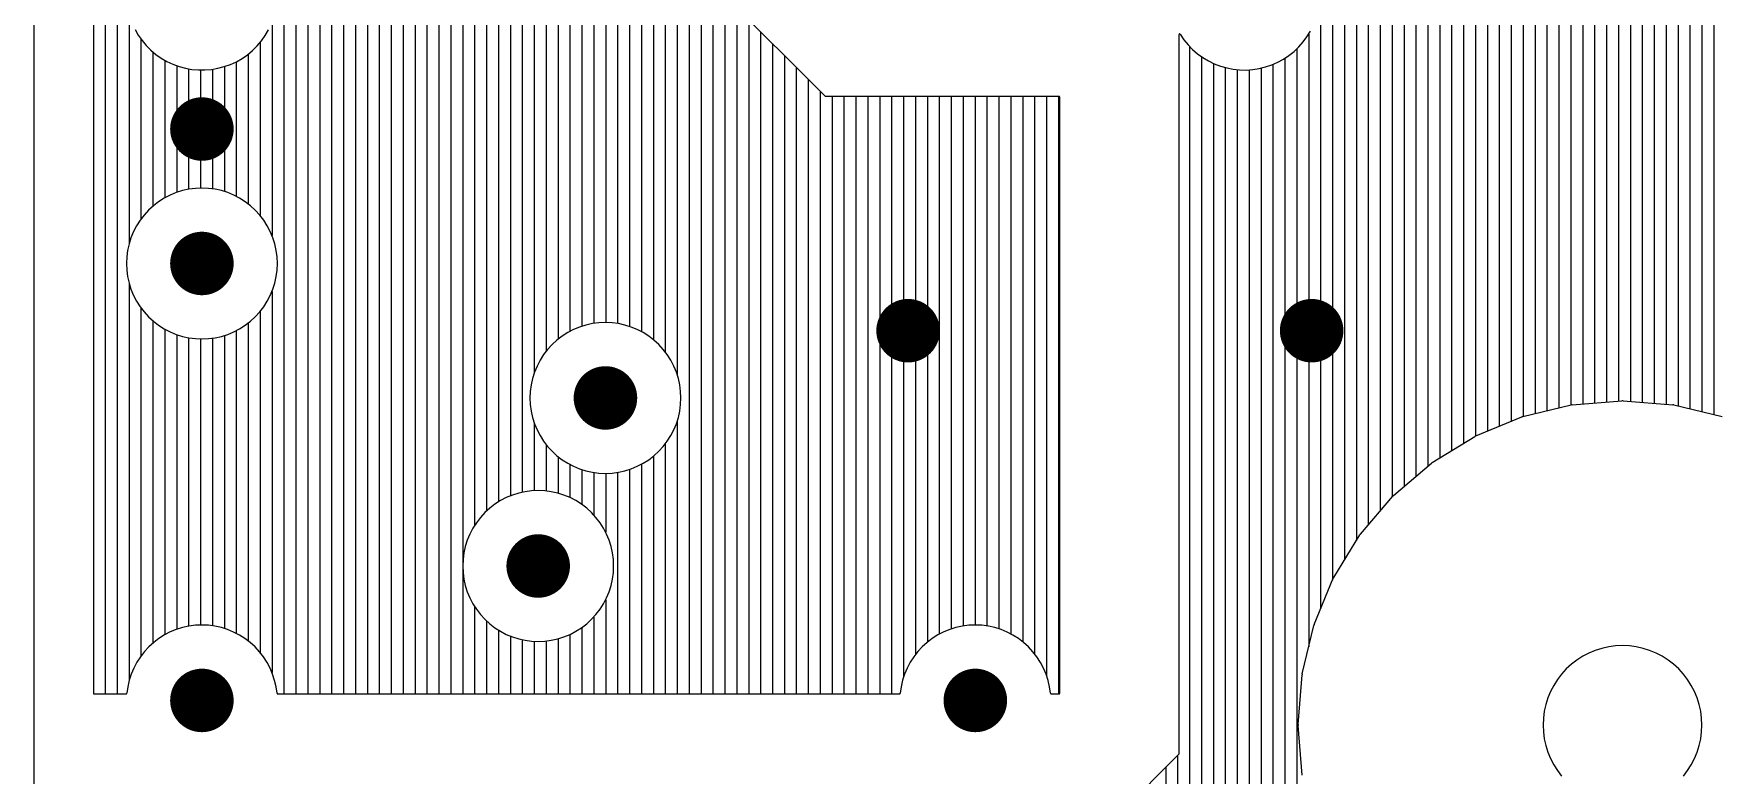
# Model space of a CAD drawing. Extents: x 295 to 953, y 10 to 290.
# Drawn here: x 537 to 631.7, y 166.4 to 208 of the extents above; entities that cross this region are included whole.
import ezdxf

# ---------------------------------------------------------------- set-up
doc = ezdxf.new("R2010")
doc.units = 0
doc.header["$LTSCALE"] = 5
doc.header["$MEASUREMENT"] = 0
doc.layers.get('0').update_dxf_attribs({"linetype": 'CONTINUOUS', "lineweight": 25})
doc.layers.add('ART003_PHO', color=3, linetype='CONTINUOUS')

msp = doc.modelspace()

# ---------------------------------------------------------------- linework, layer by layer
at = {"const_width": 1.782}
for points in [[(546.445, 203.525, 1), (546.445, 201.743, 1)], [(546.445, 195.981, 1), (546.445, 194.199, 1)], [(586.05, 192.209, 1), (586.05, 190.427, 1)], [(608.682, 192.209, 1), (608.682, 190.427, 1)], [(569.077, 188.437, 1), (569.077, 186.655, 1)], [(565.305, 179.007, 1), (565.305, 177.225, 1)], [(546.445, 171.463, 1), (546.445, 169.681, 1)], [(589.822, 171.463, 1), (589.822, 169.681, 1)]]:
    msp.add_lwpolyline(points, format="xyb", close=True, dxfattribs=at)
at = {"layer": 'ART003_PHO', "color": 7}
for p, q in [((551.047, 254.95), (551.047, 170.944)), ((551.715, 254.95), (551.715, 170.944)), ((552.383, 254.95), (552.383, 170.944)), ((553.052, 254.95), (553.052, 170.944)), ((553.72, 254.95), (553.72, 170.944)), ((554.388, 254.95), (554.388, 170.944)), ((555.056, 254.95), (555.056, 170.944)), ((555.725, 254.95), (555.725, 170.944)), ((556.393, 254.95), (556.393, 170.944)), ((557.061, 254.95), (557.061, 170.944)), ((557.729, 254.95), (557.729, 170.944)), ((558.398, 254.95), (558.398, 170.944)), ((559.066, 254.95), (559.066, 170.944)), ((559.734, 254.95), (559.734, 170.944)), ((560.402, 254.95), (560.402, 170.944)), ((561.071, 254.95), (561.071, 170.944)), ((561.739, 254.95), (561.739, 180.396)), ((562.407, 254.95), (562.407, 181.201)), ((563.075, 254.95), (563.075, 181.714)), ((563.744, 254.95), (563.744, 182.05)), ((564.412, 254.95), (564.412, 182.253)), ((565.08, 254.95), (565.08, 188.939)), ((565.748, 254.95), (565.748, 190.16)), ((566.417, 254.95), (566.417, 190.838)), ((609.185, 254.95), (609.185, 175.709)), ((609.853, 254.95), (609.853, 177.322)), ((610.521, 254.95), (610.521, 178.454)), ((611.189, 254.95), (611.189, 179.545)), ((611.858, 254.95), (611.858, 180.423)), ((612.526, 254.95), (612.526, 181.206)), ((613.194, 254.95), (613.194, 181.988)), ((613.862, 254.95), (613.862, 182.577)), ((614.531, 254.95), (614.531, 183.148)), ((615.199, 254.95), (615.199, 183.719)), ((615.867, 254.95), (615.867, 184.182)), ((616.535, 254.95), (616.535, 184.591)), ((617.204, 254.95), (617.204, 185.001)), ((617.872, 254.95), (617.872, 185.407)), ((618.54, 254.95), (618.54, 185.684)), ((619.208, 254.95), (619.208, 185.961)), ((619.877, 254.95), (619.877, 186.238)), ((620.545, 254.95), (620.545, 186.506)), ((621.213, 254.95), (621.213, 186.666)), ((629.9, 254.95), (629.9, 186.935)), ((630.569, 254.95), (630.569, 186.774)), ((631.237, 254.95), (631.237, 186.614)), ((541.691, 250.995), (541.691, 170.944)), ((541.023, 249.718), (541.023, 170.944)), ((537.016, 246.411), (537.016, 91.971)), ((540.357, 246.411), (540.357, 170.981)), ((621.881, 244.095), (621.881, 186.827)), ((629.232, 243.748), (629.232, 187.095)), ((622.55, 243.135), (622.55, 186.987)), ((623.218, 242.551), (623.218, 187.147)), ((627.896, 242.42), (627.896, 187.244)), ((628.564, 242.936), (628.564, 187.191)), ((623.886, 242.166), (623.886, 187.208)), ((624.554, 241.924), (624.554, 187.261)), ((625.223, 241.8), (625.223, 187.314)), ((625.891, 241.785), (625.891, 187.366)), ((626.559, 241.876), (626.559, 187.349)), ((627.227, 242.081), (627.227, 187.296)), ((567.085, 231.113), (567.085, 191.28)), ((575.104, 231.935), (575.104, 170.944)), ((574.436, 230.39), (574.436, 170.944)), ((567.753, 230.05), (567.753, 191.566)), ((568.421, 229.424), (568.421, 191.727)), ((573.767, 229.639), (573.767, 170.944)), ((569.09, 229.014), (569.09, 191.778)), ((569.758, 228.752), (569.758, 191.723)), ((570.426, 228.611), (570.426, 191.557)), ((571.094, 228.579), (571.094, 191.266)), ((571.763, 228.653), (571.763, 190.817)), ((572.431, 228.839), (572.431, 190.127)), ((573.099, 229.155), (573.099, 188.862)), ((581.412, 204.46), (575.254, 210.618)), ((575.772, 210.1), (575.772, 170.944)), ((576.44, 209.432), (576.44, 170.944)), ((542.36, 209.073), (542.36, 196.194)), ((550.379, 208.615), (550.379, 196.652)), ((577.109, 208.763), (577.109, 170.944)), ((542.694, 208.218), (542.878, 207.9)), ((542.878, 207.9), (543.089, 207.599)), ((543.028, 207.681), (543.028, 197.586)), ((543.089, 207.599), (543.326, 207.317)), ((549.548, 207.299), (549.786, 207.579)), ((549.71, 207.485), (549.71, 197.783)), ((549.786, 207.579), (549.999, 207.879)), ((549.999, 207.879), (550.185, 208.196)), ((577.777, 208.095), (577.777, 170.944)), ((578.445, 207.427), (578.445, 170.944)), ((601.243, 207.941), (601.242, 207.938)), ((601.242, 207.938), (601.242, 207.935)), ((601.242, 207.935), (601.242, 207.931)), ((601.242, 207.931), (601.242, 167.553)), ((601.244, 207.944), (601.243, 207.941)), ((601.245, 207.947), (601.244, 207.944)), ((601.247, 207.95), (601.245, 207.947)), ((601.248, 207.952), (601.247, 207.95)), ((601.25, 207.955), (601.248, 207.952)), ((601.253, 207.957), (601.25, 207.955)), ((601.255, 207.96), (601.253, 207.957)), ((601.257, 207.962), (601.255, 207.96)), ((601.26, 207.963), (601.257, 207.962)), ((601.263, 207.965), (601.26, 207.963)), ((601.266, 207.966), (601.263, 207.965)), ((601.269, 207.967), (601.266, 207.966)), ((601.272, 207.968), (601.269, 207.967)), ((601.275, 207.968), (601.272, 207.968)), ((601.278, 207.968), (601.275, 207.968)), ((601.282, 207.968), (601.278, 207.968)), ((601.285, 207.968), (601.282, 207.968)), ((601.288, 207.967), (601.285, 207.968)), ((601.291, 207.967), (601.288, 207.967)), ((601.294, 207.965), (601.291, 207.967)), ((601.297, 207.964), (601.294, 207.965)), ((601.3, 207.962), (601.297, 207.964)), ((601.302, 207.96), (601.3, 207.962)), ((601.305, 207.958), (601.302, 207.96)), ((601.307, 207.956), (601.305, 207.958)), ((601.309, 207.954), (601.307, 207.956)), ((601.311, 207.951), (601.309, 207.954)), ((601.311, 207.951), (601.517, 207.647)), ((601.517, 207.647), (601.749, 207.363)), ((607.96, 207.243), (608.203, 207.518)), ((608.203, 207.518), (608.421, 207.814)), ((608.421, 207.814), (608.612, 208.127)), ((608.516, 207.963), (608.516, 173.575)), ((543.326, 207.317), (543.586, 207.057)), ((543.586, 207.057), (543.868, 206.821)), ((543.696, 206.96), (543.696, 198.308)), ((543.868, 206.821), (544.169, 206.61)), ((544.169, 206.61), (544.487, 206.425)), ((544.364, 206.492), (544.364, 198.775)), ((548.381, 206.414), (548.701, 206.596)), ((548.701, 206.596), (549.003, 206.805)), ((549.003, 206.805), (549.286, 207.04)), ((549.042, 206.835), (549.042, 198.432)), ((549.286, 207.04), (549.548, 207.299)), ((579.113, 206.759), (579.113, 170.944)), ((601.749, 207.363), (602.005, 207.1)), ((601.834, 207.27), (601.834, 156.506)), ((602.005, 207.1), (602.282, 206.86)), ((602.282, 206.86), (602.58, 206.644)), ((602.502, 206.697), (602.502, 157.08)), ((602.58, 206.644), (602.894, 206.456)), ((602.894, 206.456), (603.224, 206.295)), ((606.781, 206.381), (607.102, 206.557)), ((607.102, 206.557), (607.408, 206.761)), ((607.18, 206.605), (607.18, 157.171)), ((607.408, 206.761), (607.694, 206.99)), ((607.694, 206.99), (607.96, 207.243)), ((607.848, 207.131), (607.848, 156.645)), ((544.487, 206.425), (544.82, 206.27)), ((544.82, 206.27), (545.166, 206.143)), ((545.033, 206.188), (545.033, 199.079)), ((545.166, 206.143), (545.521, 206.047)), ((545.521, 206.047), (545.883, 205.983)), ((545.701, 206.011), (545.701, 199.256)), ((545.883, 205.983), (546.249, 205.95)), ((546.249, 205.95), (546.617, 205.949)), ((546.369, 205.946), (546.369, 199.321)), ((546.617, 205.949), (546.983, 205.979)), ((546.983, 205.979), (547.346, 206.042)), ((547.037, 205.987), (547.037, 199.281)), ((547.346, 206.042), (547.701, 206.136)), ((547.701, 206.136), (548.047, 206.26)), ((547.706, 206.137), (547.706, 199.13)), ((548.047, 206.26), (548.381, 206.414)), ((548.374, 206.41), (548.374, 198.857)), ((579.782, 206.09), (579.782, 170.944)), ((603.17, 206.319), (603.17, 157.457)), ((603.224, 206.295), (603.567, 206.164)), ((603.567, 206.164), (603.92, 206.062)), ((603.839, 206.083), (603.839, 157.693)), ((603.92, 206.062), (604.28, 205.992)), ((604.28, 205.992), (604.645, 205.953)), ((604.507, 205.964), (604.507, 157.812)), ((604.645, 205.953), (605.012, 205.946)), ((605.012, 205.946), (605.378, 205.971)), ((605.175, 205.954), (605.175, 157.823)), ((605.378, 205.971), (605.741, 206.027)), ((605.741, 206.027), (606.097, 206.115)), ((605.843, 206.049), (605.843, 157.727)), ((606.097, 206.115), (606.445, 206.233)), ((606.445, 206.233), (606.781, 206.381)), ((606.512, 206.26), (606.512, 157.516)), ((580.45, 205.422), (580.45, 170.944)), ((581.118, 204.754), (581.118, 170.944)), ((594.522, 204.46), (581.412, 204.46)), ((581.786, 204.46), (581.786, 170.944)), ((582.455, 204.46), (582.455, 170.944)), ((583.123, 204.46), (583.123, 170.944)), ((583.791, 204.46), (583.791, 170.944)), ((584.459, 204.46), (584.459, 170.944)), ((585.128, 204.46), (585.128, 170.944)), ((585.796, 204.46), (585.796, 171.877)), ((586.464, 204.46), (586.464, 173.148)), ((587.132, 204.46), (587.132, 173.84)), ((587.801, 204.46), (587.801, 174.291)), ((588.469, 204.46), (588.469, 174.583)), ((589.137, 204.46), (589.137, 174.749)), ((589.805, 204.46), (589.805, 174.805)), ((590.474, 204.46), (590.474, 174.754)), ((591.142, 204.46), (591.142, 174.594)), ((591.81, 204.46), (591.81, 174.309)), ((592.478, 204.46), (592.478, 173.867)), ((593.147, 204.46), (593.147, 173.192)), ((593.815, 204.46), (593.815, 171.976)), ((594.483, 204.46), (594.483, 170.944)), ((594.526, 204.46), (594.522, 204.46)), ((594.529, 204.46), (594.526, 204.46)), ((594.532, 204.459), (594.529, 204.46)), ((594.535, 204.458), (594.532, 204.459)), ((594.538, 204.457), (594.535, 204.458)), ((594.541, 204.455), (594.538, 204.457)), ((594.544, 204.453), (594.541, 204.455)), ((594.546, 204.452), (594.544, 204.453)), ((594.549, 204.449), (594.546, 204.452)), ((594.551, 204.447), (594.549, 204.449)), ((594.553, 204.444), (594.551, 204.447)), ((594.554, 204.442), (594.553, 204.444)), ((594.556, 204.439), (594.554, 204.442)), ((594.557, 204.436), (594.556, 204.439)), ((594.558, 204.433), (594.557, 204.436)), ((594.559, 204.43), (594.558, 204.433)), ((594.559, 204.426), (594.559, 204.43)), ((594.559, 204.423), (594.559, 204.426)), ((594.559, 170.981), (594.559, 204.423)), ((544.657, 198.926), (544.329, 198.755)), ((544.657, 198.926), (544.329, 198.755)), ((544.998, 199.067), (544.657, 198.926)), ((544.998, 199.067), (544.657, 198.926)), ((545.35, 199.178), (544.998, 199.067)), ((545.35, 199.178), (544.998, 199.067)), ((545.71, 199.258), (545.35, 199.178)), ((545.71, 199.258), (545.35, 199.178)), ((546.077, 199.306), (545.71, 199.258)), ((546.077, 199.306), (545.71, 199.258)), ((546.445, 199.322), (546.077, 199.306)), ((546.445, 199.322), (546.077, 199.306)), ((546.814, 199.306), (546.445, 199.322)), ((546.814, 199.306), (546.445, 199.322)), ((547.18, 199.258), (546.814, 199.306)), ((547.18, 199.258), (546.814, 199.306)), ((547.541, 199.178), (547.18, 199.258)), ((547.541, 199.178), (547.18, 199.258)), ((547.893, 199.067), (547.541, 199.178)), ((547.893, 199.067), (547.541, 199.178)), ((548.234, 198.926), (547.893, 199.067)), ((548.234, 198.926), (547.893, 199.067)), ((548.562, 198.755), (548.234, 198.926)), ((548.562, 198.755), (548.234, 198.926)), ((543.453, 198.083), (543.203, 197.81)), ((543.453, 198.083), (543.203, 197.81)), ((543.725, 198.332), (543.453, 198.083)), ((543.725, 198.332), (543.453, 198.083)), ((544.018, 198.557), (543.725, 198.332)), ((544.018, 198.557), (543.725, 198.332)), ((544.329, 198.755), (544.018, 198.557)), ((544.329, 198.755), (544.018, 198.557)), ((548.873, 198.557), (548.562, 198.755)), ((548.873, 198.557), (548.562, 198.755)), ((549.166, 198.332), (548.873, 198.557)), ((549.166, 198.332), (548.873, 198.557)), ((549.438, 198.083), (549.166, 198.332)), ((549.438, 198.083), (549.166, 198.332)), ((549.688, 197.81), (549.438, 198.083)), ((549.688, 197.81), (549.438, 198.083)), ((542.78, 197.206), (542.61, 196.878)), ((542.78, 197.206), (542.61, 196.878)), ((542.979, 197.517), (542.78, 197.206)), ((542.979, 197.517), (542.78, 197.206)), ((543.203, 197.81), (542.979, 197.517)), ((543.203, 197.81), (542.979, 197.517)), ((549.912, 197.517), (549.688, 197.81)), ((549.912, 197.517), (549.688, 197.81)), ((550.111, 197.206), (549.912, 197.517)), ((550.111, 197.206), (549.912, 197.517)), ((550.281, 196.878), (550.111, 197.206)), ((550.281, 196.878), (550.111, 197.206)), ((542.357, 196.185), (542.277, 195.825)), ((542.357, 196.185), (542.277, 195.825)), ((542.468, 196.537), (542.357, 196.185)), ((542.468, 196.537), (542.357, 196.185)), ((542.61, 196.878), (542.468, 196.537)), ((542.61, 196.878), (542.468, 196.537)), ((550.422, 196.537), (550.281, 196.878)), ((550.422, 196.537), (550.281, 196.878)), ((550.534, 196.185), (550.422, 196.537)), ((550.534, 196.185), (550.422, 196.537)), ((550.613, 195.825), (550.534, 196.185)), ((550.613, 195.825), (550.534, 196.185)), ((542.229, 195.459), (542.213, 195.09)), ((542.229, 195.459), (542.213, 195.09)), ((542.213, 195.09), (542.229, 194.721)), ((542.213, 195.09), (542.229, 194.721)), ((542.277, 195.825), (542.229, 195.459)), ((542.277, 195.825), (542.229, 195.459)), ((550.662, 195.459), (550.613, 195.825)), ((550.662, 195.459), (550.613, 195.825)), ((550.678, 195.09), (550.662, 195.459)), ((550.678, 195.09), (550.662, 195.459)), ((550.662, 194.721), (550.678, 195.09)), ((550.662, 194.721), (550.678, 195.09)), ((542.229, 194.721), (542.277, 194.355)), ((542.229, 194.721), (542.277, 194.355)), ((542.277, 194.355), (542.357, 193.994)), ((542.277, 194.355), (542.357, 193.994)), ((550.534, 193.994), (550.613, 194.355)), ((550.534, 193.994), (550.613, 194.355)), ((550.613, 194.355), (550.662, 194.721)), ((550.613, 194.355), (550.662, 194.721)), ((542.357, 193.994), (542.468, 193.642)), ((542.357, 193.994), (542.468, 193.642)), ((542.36, 193.986), (542.36, 171.677)), ((542.468, 193.642), (542.61, 193.301)), ((542.468, 193.642), (542.61, 193.301)), ((542.61, 193.301), (542.78, 192.974)), ((542.61, 193.301), (542.78, 192.974)), ((550.111, 192.974), (550.281, 193.301)), ((550.111, 192.974), (550.281, 193.301)), ((550.281, 193.301), (550.422, 193.642)), ((550.281, 193.301), (550.422, 193.642)), ((550.379, 193.527), (550.379, 172.135)), ((550.422, 193.642), (550.534, 193.994)), ((550.422, 193.642), (550.534, 193.994)), ((542.78, 192.974), (542.979, 192.662)), ((542.78, 192.974), (542.979, 192.662)), ((542.979, 192.662), (543.203, 192.369)), ((542.979, 192.662), (543.203, 192.369)), ((543.028, 192.593), (543.028, 173.069)), ((543.203, 192.369), (543.453, 192.097)), ((543.203, 192.369), (543.453, 192.097)), ((549.438, 192.097), (549.688, 192.369)), ((549.438, 192.097), (549.688, 192.369)), ((549.688, 192.369), (549.912, 192.662)), ((549.688, 192.369), (549.912, 192.662)), ((549.71, 192.397), (549.71, 173.265)), ((549.912, 192.662), (550.111, 192.974)), ((549.912, 192.662), (550.111, 192.974)), ((543.453, 192.097), (543.725, 191.848)), ((543.453, 192.097), (543.725, 191.848)), ((543.696, 191.872), (543.696, 173.79)), ((543.725, 191.848), (544.018, 191.623)), ((543.725, 191.848), (544.018, 191.623)), ((544.018, 191.623), (544.329, 191.425)), ((544.018, 191.623), (544.329, 191.425)), ((544.329, 191.425), (544.657, 191.254)), ((544.329, 191.425), (544.657, 191.254)), ((544.364, 191.404), (544.364, 174.258)), ((548.234, 191.254), (548.562, 191.425)), ((548.234, 191.254), (548.562, 191.425)), ((548.374, 191.322), (548.374, 174.34)), ((548.562, 191.425), (548.873, 191.623)), ((548.562, 191.425), (548.873, 191.623)), ((548.873, 191.623), (549.166, 191.848)), ((548.873, 191.623), (549.166, 191.848)), ((549.042, 191.748), (549.042, 173.915)), ((549.166, 191.848), (549.438, 192.097)), ((549.166, 191.848), (549.438, 192.097)), ((567.288, 191.382), (566.961, 191.211)), ((567.288, 191.382), (566.961, 191.211)), ((567.629, 191.523), (567.288, 191.382)), ((567.629, 191.523), (567.288, 191.382)), ((567.981, 191.634), (567.629, 191.523)), ((567.981, 191.634), (567.629, 191.523)), ((568.342, 191.714), (567.981, 191.634)), ((568.342, 191.714), (567.981, 191.634)), ((568.708, 191.762), (568.342, 191.714)), ((568.708, 191.762), (568.342, 191.714)), ((569.077, 191.778), (568.708, 191.762)), ((569.077, 191.778), (568.708, 191.762)), ((569.446, 191.762), (569.077, 191.778)), ((569.446, 191.762), (569.077, 191.778)), ((569.812, 191.714), (569.446, 191.762)), ((569.812, 191.714), (569.446, 191.762)), ((570.172, 191.634), (569.812, 191.714)), ((570.172, 191.634), (569.812, 191.714)), ((570.524, 191.523), (570.172, 191.634)), ((570.524, 191.523), (570.172, 191.634)), ((570.865, 191.382), (570.524, 191.523)), ((570.865, 191.382), (570.524, 191.523)), ((571.193, 191.211), (570.865, 191.382)), ((571.193, 191.211), (570.865, 191.382)), ((544.657, 191.254), (544.998, 191.113)), ((544.657, 191.254), (544.998, 191.113)), ((544.998, 191.113), (545.35, 191.002)), ((544.998, 191.113), (545.35, 191.002)), ((545.033, 191.1), (545.033, 174.562)), ((545.35, 191.002), (545.71, 190.922)), ((545.35, 191.002), (545.71, 190.922)), ((545.701, 190.924), (545.701, 174.739)), ((545.71, 190.922), (546.077, 190.874)), ((545.71, 190.922), (546.077, 190.874)), ((546.077, 190.874), (546.445, 190.858)), ((546.077, 190.874), (546.445, 190.858)), ((546.369, 190.858), (546.369, 174.804)), ((546.445, 190.858), (546.814, 190.874)), ((546.445, 190.858), (546.814, 190.874)), ((546.814, 190.874), (547.18, 190.922)), ((546.814, 190.874), (547.18, 190.922)), ((547.037, 190.899), (547.037, 174.763)), ((547.18, 190.922), (547.541, 191.002)), ((547.18, 190.922), (547.541, 191.002)), ((547.541, 191.002), (547.893, 191.113)), ((547.541, 191.002), (547.893, 191.113)), ((547.706, 191.05), (547.706, 174.613)), ((547.893, 191.113), (548.234, 191.254)), ((547.893, 191.113), (548.234, 191.254)), ((566.084, 190.539), (565.835, 190.267)), ((566.084, 190.539), (565.835, 190.267)), ((566.356, 190.788), (566.084, 190.539)), ((566.356, 190.788), (566.084, 190.539)), ((566.649, 191.013), (566.356, 190.788)), ((566.649, 191.013), (566.356, 190.788)), ((566.961, 191.211), (566.649, 191.013)), ((566.961, 191.211), (566.649, 191.013)), ((571.504, 191.013), (571.193, 191.211)), ((571.504, 191.013), (571.193, 191.211)), ((571.797, 190.788), (571.504, 191.013)), ((571.797, 190.788), (571.504, 191.013)), ((572.07, 190.539), (571.797, 190.788)), ((572.07, 190.539), (571.797, 190.788)), ((572.319, 190.267), (572.07, 190.539)), ((572.319, 190.267), (572.07, 190.539)), ((565.412, 189.662), (565.241, 189.335)), ((565.412, 189.662), (565.241, 189.335)), ((565.61, 189.974), (565.412, 189.662)), ((565.61, 189.974), (565.412, 189.662)), ((565.835, 190.267), (565.61, 189.974)), ((565.835, 190.267), (565.61, 189.974)), ((572.544, 189.974), (572.319, 190.267)), ((572.544, 189.974), (572.319, 190.267)), ((572.742, 189.662), (572.544, 189.974)), ((572.742, 189.662), (572.544, 189.974)), ((572.913, 189.335), (572.742, 189.662)), ((572.913, 189.335), (572.742, 189.662)), ((564.989, 188.641), (564.909, 188.281)), ((564.989, 188.641), (564.909, 188.281)), ((565.1, 188.994), (564.989, 188.641)), ((565.1, 188.994), (564.989, 188.641)), ((565.241, 189.335), (565.1, 188.994)), ((565.241, 189.335), (565.1, 188.994)), ((573.054, 188.994), (572.913, 189.335)), ((573.054, 188.994), (572.913, 189.335)), ((573.165, 188.641), (573.054, 188.994)), ((573.165, 188.641), (573.054, 188.994)), ((573.245, 188.281), (573.165, 188.641)), ((573.245, 188.281), (573.165, 188.641)), ((564.861, 187.915), (564.844, 187.546)), ((564.861, 187.915), (564.844, 187.546)), ((564.844, 187.546), (564.861, 187.177)), ((564.844, 187.546), (564.861, 187.177)), ((564.909, 188.281), (564.861, 187.915)), ((564.909, 188.281), (564.861, 187.915)), ((573.293, 187.915), (573.245, 188.281)), ((573.293, 187.915), (573.245, 188.281)), ((573.309, 187.546), (573.293, 187.915)), ((573.309, 187.546), (573.293, 187.915)), ((573.293, 187.177), (573.309, 187.546)), ((573.293, 187.177), (573.309, 187.546)), ((564.861, 187.177), (564.909, 186.811)), ((564.861, 187.177), (564.909, 186.811)), ((564.909, 186.811), (564.989, 186.451)), ((564.909, 186.811), (564.989, 186.451)), ((573.165, 186.451), (573.245, 186.811)), ((573.165, 186.451), (573.245, 186.811)), ((573.245, 186.811), (573.293, 187.177)), ((573.245, 186.811), (573.293, 187.177)), ((620.522, 186.5), (623.241, 187.153)), ((623.27, 187.159), (623.241, 187.153)), ((623.299, 187.162), (623.27, 187.159)), ((623.299, 187.162), (626.087, 187.382)), ((626.116, 187.383), (626.087, 187.382)), ((626.145, 187.382), (626.116, 187.383)), ((626.145, 187.382), (628.932, 187.162)), ((628.961, 187.159), (628.932, 187.162)), ((628.99, 187.153), (628.961, 187.159)), ((628.99, 187.153), (631.709, 186.5)), ((564.989, 186.451), (565.1, 186.099)), ((564.989, 186.451), (565.1, 186.099)), ((565.08, 186.154), (565.08, 182.343)), ((565.1, 186.099), (565.241, 185.757)), ((565.1, 186.099), (565.241, 185.757)), ((565.241, 185.757), (565.412, 185.43)), ((565.241, 185.757), (565.412, 185.43)), ((572.742, 185.43), (572.913, 185.757)), ((572.742, 185.43), (572.913, 185.757)), ((572.913, 185.757), (573.054, 186.099)), ((572.913, 185.757), (573.054, 186.099)), ((573.054, 186.099), (573.165, 186.451)), ((573.054, 186.099), (573.165, 186.451)), ((573.099, 186.23), (573.099, 170.944)), ((617.883, 185.412), (620.467, 186.482)), ((620.494, 186.492), (620.467, 186.482)), ((620.522, 186.5), (620.494, 186.492)), ((565.412, 185.43), (565.61, 185.118)), ((565.412, 185.43), (565.61, 185.118)), ((565.61, 185.118), (565.835, 184.826)), ((565.61, 185.118), (565.835, 184.826)), ((565.748, 184.932), (565.748, 182.325)), ((565.835, 184.826), (566.084, 184.553)), ((565.835, 184.826), (566.084, 184.553)), ((572.07, 184.553), (572.319, 184.826)), ((572.07, 184.553), (572.319, 184.826)), ((572.319, 184.826), (572.544, 185.118)), ((572.319, 184.826), (572.544, 185.118)), ((572.431, 184.965), (572.431, 170.944)), ((572.544, 185.118), (572.742, 185.43)), ((572.544, 185.118), (572.742, 185.43)), ((615.447, 183.925), (617.832, 185.386)), ((617.857, 185.4), (617.832, 185.386)), ((617.883, 185.412), (617.857, 185.4)), ((566.084, 184.553), (566.356, 184.304)), ((566.084, 184.553), (566.356, 184.304)), ((566.356, 184.304), (566.649, 184.079)), ((566.356, 184.304), (566.649, 184.079)), ((566.417, 184.254), (566.417, 182.2)), ((566.649, 184.079), (566.961, 183.881)), ((566.649, 184.079), (566.961, 183.881)), ((566.961, 183.881), (567.288, 183.71)), ((566.961, 183.881), (567.288, 183.71)), ((567.085, 183.812), (567.085, 181.956)), ((567.288, 183.71), (567.629, 183.569)), ((567.288, 183.71), (567.629, 183.569)), ((570.524, 183.569), (570.865, 183.71)), ((570.524, 183.569), (570.865, 183.71)), ((570.865, 183.71), (571.193, 183.881)), ((570.865, 183.71), (571.193, 183.881)), ((571.094, 183.826), (571.094, 170.944)), ((571.193, 183.881), (571.504, 184.079)), ((571.193, 183.881), (571.504, 184.079)), ((571.504, 184.079), (571.797, 184.304)), ((571.504, 184.079), (571.797, 184.304)), ((571.763, 184.275), (571.763, 170.944)), ((571.797, 184.304), (572.07, 184.553)), ((571.797, 184.304), (572.07, 184.553)), ((613.274, 182.074), (615.4, 183.89)), ((615.423, 183.908), (615.4, 183.89)), ((615.447, 183.925), (615.423, 183.908)), ((567.629, 183.569), (567.981, 183.458)), ((567.629, 183.569), (567.981, 183.458)), ((567.753, 183.526), (567.753, 181.569)), ((567.981, 183.458), (568.342, 183.378)), ((567.981, 183.458), (568.342, 183.378)), ((568.342, 183.378), (568.708, 183.33)), ((568.342, 183.378), (568.708, 183.33)), ((568.421, 183.365), (568.421, 180.98)), ((568.708, 183.33), (569.077, 183.314)), ((568.708, 183.33), (569.077, 183.314)), ((569.077, 183.314), (569.446, 183.33)), ((569.077, 183.314), (569.446, 183.33)), ((569.09, 183.314), (569.09, 180.01)), ((569.446, 183.33), (569.812, 183.378)), ((569.446, 183.33), (569.812, 183.378)), ((569.758, 183.369), (569.758, 170.944)), ((569.812, 183.378), (570.172, 183.458)), ((569.812, 183.378), (570.172, 183.458)), ((570.172, 183.458), (570.524, 183.569)), ((570.172, 183.458), (570.524, 183.569)), ((570.426, 183.535), (570.426, 170.944)), ((563.516, 181.952), (563.189, 181.782)), ((563.516, 181.952), (563.189, 181.782)), ((563.857, 182.093), (563.516, 181.952)), ((563.857, 182.093), (563.516, 181.952)), ((564.21, 182.204), (563.857, 182.093)), ((564.21, 182.204), (563.857, 182.093)), ((564.57, 182.284), (564.21, 182.204)), ((564.57, 182.284), (564.21, 182.204)), ((564.936, 182.332), (564.57, 182.284)), ((564.936, 182.332), (564.57, 182.284)), ((565.305, 182.349), (564.936, 182.332)), ((565.305, 182.349), (564.936, 182.332)), ((565.674, 182.332), (565.305, 182.349)), ((565.674, 182.332), (565.305, 182.349)), ((566.04, 182.284), (565.674, 182.332)), ((566.04, 182.284), (565.674, 182.332)), ((566.4, 182.204), (566.04, 182.284)), ((566.4, 182.204), (566.04, 182.284)), ((566.752, 182.093), (566.4, 182.204)), ((566.752, 182.093), (566.4, 182.204)), ((567.094, 181.952), (566.752, 182.093)), ((567.094, 181.952), (566.752, 182.093)), ((567.421, 181.782), (567.094, 181.952)), ((567.421, 181.782), (567.094, 181.952)), ((611.417, 179.907), (613.233, 182.033)), ((613.252, 182.055), (613.233, 182.033)), ((613.274, 182.074), (613.252, 182.055)), ((562.312, 181.109), (562.063, 180.837)), ((562.312, 181.109), (562.063, 180.837)), ((562.584, 181.358), (562.312, 181.109)), ((562.584, 181.358), (562.312, 181.109)), ((562.877, 181.583), (562.584, 181.358)), ((562.877, 181.583), (562.584, 181.358)), ((563.189, 181.782), (562.877, 181.583)), ((563.189, 181.782), (562.877, 181.583)), ((567.732, 181.583), (567.421, 181.782)), ((567.732, 181.583), (567.421, 181.782)), ((568.025, 181.358), (567.732, 181.583)), ((568.025, 181.358), (567.732, 181.583)), ((568.298, 181.109), (568.025, 181.358)), ((568.298, 181.109), (568.025, 181.358)), ((568.547, 180.837), (568.298, 181.109)), ((568.547, 180.837), (568.298, 181.109)), ((561.64, 180.232), (561.469, 179.905)), ((561.64, 180.232), (561.469, 179.905)), ((561.838, 180.544), (561.64, 180.232)), ((561.838, 180.544), (561.64, 180.232)), ((562.063, 180.837), (561.838, 180.544)), ((562.063, 180.837), (561.838, 180.544)), ((568.772, 180.544), (568.547, 180.837)), ((568.772, 180.544), (568.547, 180.837)), ((568.97, 180.232), (568.772, 180.544)), ((568.97, 180.232), (568.772, 180.544)), ((569.141, 179.905), (568.97, 180.232)), ((569.141, 179.905), (568.97, 180.232)), ((561.217, 179.212), (561.137, 178.851)), ((561.217, 179.212), (561.137, 178.851)), ((561.328, 179.564), (561.217, 179.212)), ((561.328, 179.564), (561.217, 179.212)), ((561.469, 179.905), (561.328, 179.564)), ((561.469, 179.905), (561.328, 179.564)), ((569.282, 179.564), (569.141, 179.905)), ((569.282, 179.564), (569.141, 179.905)), ((569.393, 179.212), (569.282, 179.564)), ((569.393, 179.212), (569.282, 179.564)), ((569.473, 178.851), (569.393, 179.212)), ((569.473, 178.851), (569.393, 179.212)), ((609.921, 177.476), (611.382, 179.86)), ((611.399, 179.884), (611.382, 179.86)), ((611.417, 179.907), (611.399, 179.884)), ((561.089, 178.485), (561.073, 178.116)), ((561.089, 178.485), (561.073, 178.116)), ((561.073, 178.116), (561.089, 177.747)), ((561.073, 178.116), (561.089, 177.747)), ((561.137, 178.851), (561.089, 178.485)), ((561.137, 178.851), (561.089, 178.485)), ((569.521, 178.485), (569.473, 178.851)), ((569.521, 178.485), (569.473, 178.851)), ((569.537, 178.116), (569.521, 178.485)), ((569.537, 178.116), (569.521, 178.485)), ((569.521, 177.747), (569.537, 178.116)), ((569.521, 177.747), (569.537, 178.116)), ((561.089, 177.747), (561.137, 177.381)), ((561.089, 177.747), (561.137, 177.381)), ((561.137, 177.381), (561.217, 177.021)), ((561.137, 177.381), (561.217, 177.021)), ((569.393, 177.021), (569.473, 177.381)), ((569.393, 177.021), (569.473, 177.381)), ((569.473, 177.381), (569.521, 177.747)), ((569.473, 177.381), (569.521, 177.747)), ((608.825, 174.84), (609.895, 177.424)), ((609.907, 177.45), (609.895, 177.424)), ((609.921, 177.476), (609.907, 177.45)), ((561.217, 177.021), (561.328, 176.669)), ((561.217, 177.021), (561.328, 176.669)), ((561.328, 176.669), (561.469, 176.328)), ((561.328, 176.669), (561.469, 176.328)), ((561.469, 176.328), (561.64, 176)), ((561.469, 176.328), (561.64, 176)), ((568.97, 176), (569.141, 176.328)), ((568.97, 176), (569.141, 176.328)), ((569.09, 176.222), (569.09, 170.944)), ((569.141, 176.328), (569.282, 176.669)), ((569.141, 176.328), (569.282, 176.669)), ((569.282, 176.669), (569.393, 177.021)), ((569.282, 176.669), (569.393, 177.021)), ((561.64, 176), (561.838, 175.689)), ((561.64, 176), (561.838, 175.689)), ((561.739, 175.837), (561.739, 170.944)), ((561.838, 175.689), (562.063, 175.396)), ((561.838, 175.689), (562.063, 175.396)), ((562.063, 175.396), (562.312, 175.124)), ((562.063, 175.396), (562.312, 175.124)), ((568.298, 175.124), (568.547, 175.396)), ((568.298, 175.124), (568.547, 175.396)), ((568.421, 175.253), (568.421, 170.944)), ((568.547, 175.396), (568.772, 175.689)), ((568.547, 175.396), (568.772, 175.689)), ((568.772, 175.689), (568.97, 176)), ((568.772, 175.689), (568.97, 176)), ((544.343, 174.245), (544.032, 174.05)), ((544.669, 174.414), (544.343, 174.245)), ((545.008, 174.553), (544.669, 174.414)), ((545.359, 174.663), (545.008, 174.553)), ((545.717, 174.742), (545.359, 174.663)), ((546.081, 174.789), (545.717, 174.742)), ((546.448, 174.805), (546.081, 174.789)), ((546.814, 174.789), (546.448, 174.805)), ((547.178, 174.741), (546.814, 174.789)), ((547.537, 174.662), (547.178, 174.741)), ((547.887, 174.552), (547.537, 174.662)), ((548.226, 174.412), (547.887, 174.552)), ((548.552, 174.243), (548.226, 174.412)), ((548.862, 174.047), (548.552, 174.243)), ((562.312, 175.124), (562.584, 174.874)), ((562.312, 175.124), (562.584, 174.874)), ((562.407, 175.032), (562.407, 170.944)), ((562.584, 174.874), (562.877, 174.649)), ((562.584, 174.874), (562.877, 174.649)), ((562.877, 174.649), (563.189, 174.451)), ((562.877, 174.649), (563.189, 174.451)), ((563.075, 174.519), (563.075, 170.944)), ((563.189, 174.451), (563.516, 174.281)), ((563.189, 174.451), (563.516, 174.281)), ((563.516, 174.281), (563.857, 174.139)), ((563.516, 174.281), (563.857, 174.139)), ((566.752, 174.139), (567.094, 174.281)), ((566.752, 174.139), (567.094, 174.281)), ((567.085, 174.277), (567.085, 170.944)), ((567.094, 174.281), (567.421, 174.451)), ((567.094, 174.281), (567.421, 174.451)), ((567.421, 174.451), (567.732, 174.649)), ((567.421, 174.451), (567.732, 174.649)), ((567.732, 174.649), (568.025, 174.874)), ((567.732, 174.649), (568.025, 174.874)), ((567.753, 174.664), (567.753, 170.944)), ((568.025, 174.874), (568.298, 175.124)), ((568.025, 174.874), (568.298, 175.124)), ((587.72, 174.245), (587.409, 174.05)), ((588.046, 174.414), (587.72, 174.245)), ((588.385, 174.553), (588.046, 174.414)), ((588.735, 174.663), (588.385, 174.553)), ((589.094, 174.742), (588.735, 174.663)), ((589.458, 174.789), (589.094, 174.742)), ((589.824, 174.805), (589.458, 174.789)), ((590.191, 174.789), (589.824, 174.805)), ((590.555, 174.741), (590.191, 174.789)), ((590.913, 174.662), (590.555, 174.741)), ((591.264, 174.552), (590.913, 174.662)), ((591.603, 174.412), (591.264, 174.552)), ((591.929, 174.243), (591.603, 174.412)), ((592.239, 174.047), (591.929, 174.243)), ((608.154, 172.066), (608.807, 174.785)), ((608.815, 174.813), (608.807, 174.785)), ((608.825, 174.84), (608.815, 174.813)), ((543.219, 173.312), (542.994, 173.022)), ((543.468, 173.581), (543.219, 173.312)), ((543.74, 173.827), (543.468, 173.581)), ((544.032, 174.05), (543.74, 173.827)), ((549.154, 173.825), (548.862, 174.047)), ((549.426, 173.578), (549.154, 173.825)), ((549.675, 173.308), (549.426, 173.578)), ((549.9, 173.018), (549.675, 173.308)), ((563.744, 174.182), (563.744, 170.944)), ((563.857, 174.139), (564.21, 174.028)), ((563.857, 174.139), (564.21, 174.028)), ((564.21, 174.028), (564.57, 173.948)), ((564.21, 174.028), (564.57, 173.948)), ((564.412, 173.979), (564.412, 170.944)), ((564.57, 173.948), (564.936, 173.9)), ((564.57, 173.948), (564.936, 173.9)), ((564.936, 173.9), (565.305, 173.884)), ((564.936, 173.9), (565.305, 173.884)), ((565.08, 173.89), (565.08, 170.944)), ((565.305, 173.884), (565.674, 173.9)), ((565.305, 173.884), (565.674, 173.9)), ((565.674, 173.9), (566.04, 173.948)), ((565.674, 173.9), (566.04, 173.948)), ((565.748, 173.907), (565.748, 170.944)), ((566.04, 173.948), (566.4, 174.028)), ((566.04, 173.948), (566.4, 174.028)), ((566.4, 174.028), (566.752, 174.139)), ((566.4, 174.028), (566.752, 174.139)), ((566.417, 174.033), (566.417, 170.944)), ((586.596, 173.312), (586.371, 173.022)), ((586.845, 173.581), (586.596, 173.312)), ((587.117, 173.827), (586.845, 173.581)), ((587.409, 174.05), (587.117, 173.827)), ((592.531, 173.825), (592.239, 174.047)), ((592.802, 173.578), (592.531, 173.825)), ((593.052, 173.308), (592.802, 173.578)), ((593.276, 173.018), (593.052, 173.308)), ((624.592, 173.378), (624.233, 173.229)), ((624.963, 173.495), (624.592, 173.378)), ((625.342, 173.579), (624.963, 173.495)), ((625.727, 173.629), (625.342, 173.579)), ((626.116, 173.646), (625.727, 173.629)), ((626.504, 173.629), (626.116, 173.646)), ((626.889, 173.579), (626.504, 173.629)), ((627.269, 173.495), (626.889, 173.579)), ((627.639, 173.378), (627.269, 173.495)), ((627.998, 173.229), (627.639, 173.378)), ((542.623, 172.389), (542.48, 172.051)), ((542.795, 172.714), (542.623, 172.389)), ((542.994, 173.022), (542.795, 172.714)), ((550.098, 172.71), (549.9, 173.018)), ((550.27, 172.385), (550.098, 172.71)), ((550.413, 172.047), (550.27, 172.385)), ((586, 172.389), (585.857, 172.051)), ((586.171, 172.714), (586, 172.389)), ((586.371, 173.022), (586.171, 172.714)), ((593.475, 172.71), (593.276, 173.018)), ((593.647, 172.385), (593.475, 172.71)), ((593.789, 172.047), (593.647, 172.385)), ((623.252, 172.604), (622.965, 172.342)), ((623.56, 172.841), (623.252, 172.604)), ((623.888, 173.05), (623.56, 172.841)), ((624.233, 173.229), (623.888, 173.05)), ((628.343, 173.05), (627.998, 173.229)), ((628.671, 172.841), (628.343, 173.05)), ((628.979, 172.604), (628.671, 172.841)), ((629.266, 172.342), (628.979, 172.604)), ((542.367, 171.702), (542.284, 171.344)), ((542.48, 172.051), (542.367, 171.702)), ((550.525, 171.698), (550.413, 172.047)), ((550.607, 171.34), (550.525, 171.698)), ((585.743, 171.702), (585.661, 171.344)), ((585.857, 172.051), (585.743, 171.702)), ((593.902, 171.698), (593.789, 172.047)), ((593.984, 171.34), (593.902, 171.698)), ((607.926, 169.221), (608.145, 172.008)), ((608.148, 172.037), (608.145, 172.008)), ((608.154, 172.066), (608.148, 172.037)), ((622.258, 171.419), (622.078, 171.074)), ((622.466, 171.747), (622.258, 171.419)), ((622.703, 172.055), (622.466, 171.747)), ((622.965, 172.342), (622.703, 172.055)), ((629.528, 172.055), (629.266, 172.342)), ((629.765, 171.747), (629.528, 172.055)), ((629.974, 171.419), (629.765, 171.747)), ((630.153, 171.074), (629.974, 171.419)), ((540.357, 170.981), (540.357, 170.978)), ((540.357, 170.978), (540.357, 170.974)), ((540.357, 170.974), (540.358, 170.971)), ((540.358, 170.971), (540.359, 170.968)), ((540.359, 170.968), (540.36, 170.965)), ((540.36, 170.965), (540.362, 170.962)), ((540.362, 170.962), (540.364, 170.96)), ((540.364, 170.96), (540.366, 170.957)), ((540.366, 170.957), (540.368, 170.955)), ((540.368, 170.955), (540.37, 170.952)), ((540.37, 170.952), (540.373, 170.95)), ((540.373, 170.95), (540.375, 170.949)), ((540.375, 170.949), (540.378, 170.947)), ((540.378, 170.947), (540.381, 170.946)), ((540.381, 170.946), (540.384, 170.945)), ((540.384, 170.945), (540.388, 170.944)), ((540.388, 170.944), (540.391, 170.944)), ((540.391, 170.944), (540.394, 170.944)), ((540.394, 170.944), (542.196, 170.944)), ((542.196, 170.944), (542.199, 170.944)), ((542.199, 170.944), (542.202, 170.944)), ((542.202, 170.944), (542.205, 170.945)), ((542.205, 170.945), (542.208, 170.946)), ((542.208, 170.946), (542.211, 170.947)), ((542.211, 170.947), (542.214, 170.949)), ((542.214, 170.949), (542.217, 170.95)), ((542.217, 170.95), (542.219, 170.952)), ((542.219, 170.952), (542.222, 170.954)), ((542.222, 170.954), (542.224, 170.957)), ((542.224, 170.957), (542.226, 170.959)), ((542.226, 170.959), (542.228, 170.962)), ((542.228, 170.962), (542.229, 170.965)), ((542.229, 170.965), (542.23, 170.968)), ((542.23, 170.968), (542.231, 170.971)), ((542.231, 170.971), (542.232, 170.974)), ((542.232, 170.974), (542.233, 170.977)), ((542.284, 171.344), (542.233, 170.978)), ((550.658, 170.977), (550.607, 171.34)), ((550.658, 170.977), (550.659, 170.974)), ((550.659, 170.974), (550.659, 170.971)), ((550.659, 170.971), (550.66, 170.968)), ((550.66, 170.968), (550.662, 170.965)), ((550.662, 170.965), (550.663, 170.962)), ((550.663, 170.962), (550.665, 170.959)), ((550.665, 170.959), (550.667, 170.957)), ((550.667, 170.957), (550.669, 170.954)), ((550.669, 170.954), (550.672, 170.952)), ((550.672, 170.952), (550.674, 170.95)), ((550.674, 170.95), (550.677, 170.949)), ((550.677, 170.949), (550.68, 170.947)), ((550.68, 170.947), (550.683, 170.946)), ((550.683, 170.946), (550.686, 170.945)), ((550.686, 170.945), (550.689, 170.944)), ((550.689, 170.944), (550.692, 170.944)), ((550.692, 170.944), (550.695, 170.944)), ((550.695, 170.944), (585.572, 170.944)), ((585.572, 170.944), (585.576, 170.944)), ((585.576, 170.944), (585.579, 170.944)), ((585.579, 170.944), (585.582, 170.945)), ((585.582, 170.945), (585.585, 170.946)), ((585.585, 170.946), (585.588, 170.947)), ((585.588, 170.947), (585.591, 170.949)), ((585.591, 170.949), (585.594, 170.95)), ((585.594, 170.95), (585.596, 170.952)), ((585.596, 170.952), (585.599, 170.954)), ((585.599, 170.954), (585.601, 170.957)), ((585.601, 170.957), (585.603, 170.959)), ((585.603, 170.959), (585.604, 170.962)), ((585.604, 170.962), (585.606, 170.965)), ((585.606, 170.965), (585.607, 170.968)), ((585.607, 170.968), (585.608, 170.971)), ((585.608, 170.971), (585.609, 170.974)), ((585.661, 171.344), (585.609, 170.978)), ((585.609, 170.974), (585.609, 170.977)), ((594.035, 170.977), (593.984, 171.34)), ((594.035, 170.977), (594.036, 170.974)), ((594.036, 170.974), (594.036, 170.971)), ((594.036, 170.971), (594.037, 170.968)), ((594.037, 170.968), (594.039, 170.965)), ((594.039, 170.965), (594.04, 170.962)), ((594.04, 170.962), (594.042, 170.959)), ((594.042, 170.959), (594.044, 170.957)), ((594.044, 170.957), (594.046, 170.954)), ((594.046, 170.954), (594.048, 170.952)), ((594.048, 170.952), (594.051, 170.95)), ((594.051, 170.95), (594.054, 170.949)), ((594.054, 170.949), (594.056, 170.947)), ((594.056, 170.947), (594.059, 170.946)), ((594.059, 170.946), (594.063, 170.945)), ((594.063, 170.945), (594.066, 170.944)), ((594.066, 170.944), (594.069, 170.944)), ((594.069, 170.944), (594.072, 170.944)), ((594.072, 170.944), (594.522, 170.944)), ((594.522, 170.944), (594.526, 170.944)), ((594.526, 170.944), (594.529, 170.944)), ((594.529, 170.944), (594.532, 170.945)), ((594.532, 170.945), (594.535, 170.946)), ((594.535, 170.946), (594.538, 170.947)), ((594.538, 170.947), (594.541, 170.949)), ((594.541, 170.949), (594.544, 170.95)), ((594.544, 170.95), (594.546, 170.952)), ((594.546, 170.952), (594.549, 170.955)), ((594.549, 170.955), (594.551, 170.957)), ((594.551, 170.957), (594.553, 170.96)), ((594.553, 170.96), (594.554, 170.962)), ((594.554, 170.962), (594.556, 170.965)), ((594.556, 170.965), (594.557, 170.968)), ((594.557, 170.968), (594.558, 170.971)), ((594.558, 170.971), (594.559, 170.974)), ((594.559, 170.978), (594.559, 170.981)), ((594.559, 170.974), (594.559, 170.978)), ((621.929, 170.715), (621.812, 170.344)), ((622.078, 171.074), (621.929, 170.715)), ((630.302, 170.715), (630.153, 171.074)), ((630.419, 170.344), (630.302, 170.715)), ((621.678, 169.58), (621.661, 169.191)), ((621.728, 169.965), (621.678, 169.58)), ((621.812, 170.344), (621.728, 169.965)), ((630.503, 169.965), (630.419, 170.344)), ((630.554, 169.58), (630.503, 169.965)), ((630.571, 169.191), (630.554, 169.58)), ((607.926, 169.221), (607.924, 169.191)), ((607.924, 169.191), (607.926, 169.162)), ((608.145, 166.375), (607.926, 169.162)), ((621.661, 169.191), (621.678, 168.803)), ((621.678, 168.803), (621.728, 168.418)), ((630.503, 168.418), (630.554, 168.803)), ((630.554, 168.803), (630.571, 169.191)), ((621.728, 168.418), (621.812, 168.038)), ((621.812, 168.038), (621.929, 167.668)), ((621.929, 167.668), (622.078, 167.309)), ((630.153, 167.309), (630.302, 167.668)), ((630.302, 167.668), (630.419, 168.038)), ((630.419, 168.038), (630.503, 168.418)), ((601.242, 167.553), (598.054, 164.365)), ((600.497, 166.808), (600.497, 133.815)), ((601.166, 167.476), (601.166, 155.572)), ((622.078, 167.309), (622.258, 166.964)), ((622.258, 166.964), (622.466, 166.636)), ((629.765, 166.636), (629.974, 166.964)), ((629.974, 166.964), (630.153, 167.309)), ((622.466, 166.636), (622.703, 166.328)), ((629.528, 166.328), (629.765, 166.636))]:
    msp.add_line(p, q, dxfattribs=at)

doc.saveas('drawing.dxf')
